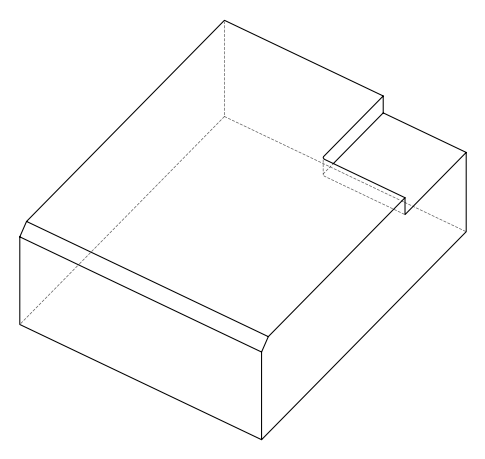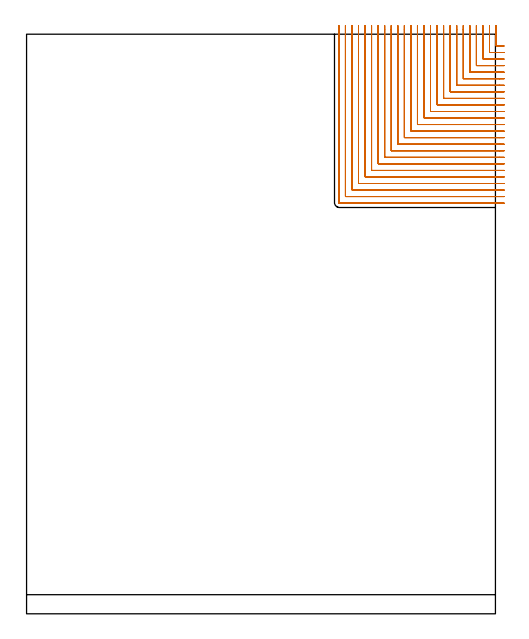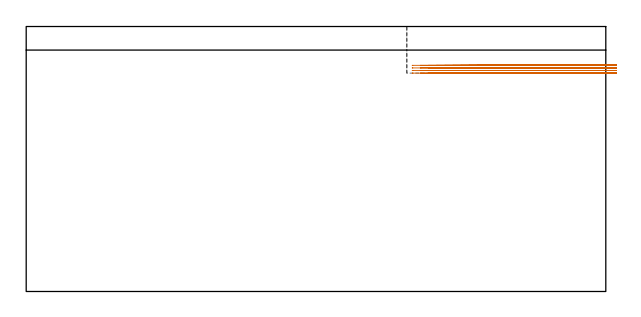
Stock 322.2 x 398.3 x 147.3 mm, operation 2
(PLAN: 2 operations, 1 tool changes, 139.6 min)
(1 AREA_MILL | FG_CHAMFER_SURFACE | UGT0205_001 | 13.15 min | 27637 mm3)
(2 MILL_CORNER_NOTCH_RECTANGULAR | CORNER_NOTCH_RECTANGULAR | NXT0201_008 | Follow Part, ap 1.5, ae 75% | 126.45 min | 341103 mm3)
(TOOL UGT0205_001 | Chamfer Mill 20 x 3 x 45 deg. | D20 FL50 Z2)
(TOOL NXT0201_008 | ENDMILL 6mm [2P460-0600-NA 1630] | D6 FL26 Z6)
(OP 2 MILL_CORNER_NOTCH_RECTANGULAR, part 2 of 2)
G0 Z157.3
X309.1 Y404.3
Z125.717
G1 Y401.3
Y376.994 F500.
G3 X309.394 Y376.7 R0.3
G1 X325.2
X328.2 F250.
G0 Z157.3
X304.6 Y404.3
Z125.717
G1 Y401.3
Y372.494 F500.
G3 X304.894 Y372.2 R0.3
G1 X325.2
X328.2 F250.
G0 Z157.3
X300.1 Y404.3
Z125.717
G1 Y401.3
Y367.994 F500.
G3 X300.394 Y367.7 R0.3
G1 X325.2
X328.2 F250.
G0 Z157.3
X295.6 Y404.3
Z125.717
G1 Y401.3
Y363.495 F500.
G3 X295.895 Y363.2 R0.3
G1 X325.2
X328.2 F250.
G0 Z157.3
X291.1 Y404.3
Z125.717
G1 Y401.3
Y358.995 F500.
G3 X291.395 Y358.7 R0.3
G1 X325.2
X328.2 F250.
G0 Z157.3
X286.6 Y404.3
Z125.717
G1 Y401.3
Y354.495 F500.
G3 X286.895 Y354.2 R0.3
G1 X325.2
X328.2 F250.
G0 Z157.3
X282.1 Y404.3
Z125.717
G1 Y401.3
Y349.995 F500.
G3 X282.395 Y349.7 R0.3
G1 X325.2
X328.2 F250.
G0 Z157.3
X277.6 Y404.3
Z125.717
G1 Y401.3
Y345.495 F500.
G3 X277.895 Y345.2 R0.3
G1 X325.2
X328.2 F250.
G0 Z157.3
X273.1 Y404.3
Z125.717
G1 Y401.3
Y340.995 F500.
G3 X273.395 Y340.7 R0.3
G1 X325.2
X328.2 F250.
G0 Z157.3
X268.6 Y404.3
Z125.717
G1 Y401.3
Y336.496 F500.
G3 X268.896 Y336.2 R0.3
G1 X325.2
X328.2 F250.
G0 Z157.3
X264.1 Y404.3
Z125.717
G1 Y401.3
Y331.996 F500.
G3 X264.396 Y331.7 R0.3
G1 X325.2
X328.2 F250.
G0 Z157.3
X259.6 Y404.3
Z125.717
G1 Y401.3
Y327.496 F500.
G3 X259.896 Y327.2 R0.3
G1 X325.2
X328.2 F250.
G0 Z157.3
X255.1 Y404.3
Z125.717
G1 Y401.3
Y322.996 F500.
G3 X255.396 Y322.7 R0.3
G1 X325.2
X328.2 F250.
G0 Z157.3
X250.6 Y404.3
Z125.717
G1 Y401.3
Y318.496 F500.
G3 X250.896 Y318.2 R0.3
G1 X325.2
X328.2 F250.
G0 Z157.3
X246.1 Y404.3
Z125.717
G1 Y401.3
Y313.996 F500.
G3 X246.396 Y313.7 R0.3
G1 X325.2
X328.2 F250.
G0 Z157.3
X241.6 Y404.3
Z125.717
G1 Y401.3
Y309.497 F500.
G3 X241.897 Y309.2 R0.3
G1 X325.2
X328.2 F250.
G0 Z157.3
X237.1 Y404.3
Z125.717
G1 Y401.3
Y304.997 F500.
G3 X237.397 Y304.7 R0.3
G1 X325.2
X328.2 F250.
G0 Z157.3
X232.6 Y404.3
Z125.717
G1 Y401.3
Y300.497 F500.
G3 X232.897 Y300.2 R0.3
G1 X325.2
X328.2 F250.
G0 Z157.3
X228.1 Y404.3
Z125.717
G1 Y401.3
Y295.997 F500.
G3 X228.397 Y295.7 R0.3
G1 X325.2
X328.2 F250.
G0 Z157.3
X223.6 Y404.3
Z125.717
G1 Y401.3
Y291.497 F500.
G3 X223.897 Y291.2 R0.3
G1 X325.2
X328.2 F250.
G0 Z157.3
X219.1 Y404.3
Z125.717
G1 Y401.3
Y286.997 F500.
G3 X219.397 Y286.7 R0.3
G1 X325.2
X328.2 F250.
G0 Z157.3
X214.6 Y404.3
Z125.717
G1 Y401.3
Y282.497 F500.
G3 X214.897 Y282.2 R0.3
G1 X325.2
X328.2 F250.
G0 Z157.3
X322.6 Y404.273
Z124.278
G1 Y401.273
Y390.493 F500.
G3 X322.893 Y390.2 R0.3
G1 X325.2
X328.2 F250.
G0 Z157.3
X318.1 Y404.3
Z124.278
G1 Y401.3
Y385.994 F500.
G3 X318.394 Y385.7 R0.3
G1 X325.2
X328.2 F250.
G0 Z157.3
X313.6 Y404.3
Z124.278
G1 Y401.3
Y381.494 F500.
G3 X313.894 Y381.2 R0.3
G1 X325.2
X328.2 F250.
G0 Z157.3
X309.1 Y404.3
Z124.278
G1 Y401.3
Y376.994 F500.
G3 X309.394 Y376.7 R0.3
G1 X325.2
X328.2 F250.
G0 Z157.3
X304.6 Y404.3
Z124.278
G1 Y401.3
Y372.494 F500.
G3 X304.894 Y372.2 R0.3
G1 X325.2
X328.2 F250.
G0 Z157.3
X300.1 Y404.3
Z124.278
G1 Y401.3
Y367.994 F500.
G3 X300.394 Y367.7 R0.3
G1 X325.2
X328.2 F250.
G0 Z157.3
X295.6 Y404.3
Z124.278
G1 Y401.3
Y363.495 F500.
G3 X295.895 Y363.2 R0.3
G1 X325.2
X328.2 F250.
G0 Z157.3
X291.1 Y404.3
Z124.278
G1 Y401.3
Y358.995 F500.
G3 X291.395 Y358.7 R0.3
G1 X325.2
X328.2 F250.
G0 Z157.3
X286.6 Y404.3
Z124.278
G1 Y401.3
Y354.495 F500.
G3 X286.895 Y354.2 R0.3
G1 X325.2
X328.2 F250.
G0 Z157.3
X282.1 Y404.3
Z124.278
G1 Y401.3
Y349.995 F500.
G3 X282.395 Y349.7 R0.3
G1 X325.2
X328.2 F250.
G0 Z157.3
X277.6 Y404.3
Z124.278
G1 Y401.3
Y345.495 F500.
G3 X277.895 Y345.2 R0.3
G1 X325.2
X328.2 F250.
G0 Z157.3
X273.1 Y404.3
Z124.278
G1 Y401.3
Y340.995 F500.
G3 X273.395 Y340.7 R0.3
G1 X325.2
X328.2 F250.
G0 Z157.3
X268.6 Y404.3
Z124.278
G1 Y401.3
Y336.496 F500.
G3 X268.896 Y336.2 R0.3
G1 X325.2
X328.2 F250.
G0 Z157.3
X264.1 Y404.3
Z124.278
G1 Y401.3
Y331.996 F500.
G3 X264.396 Y331.7 R0.3
G1 X325.2
X328.2 F250.
G0 Z157.3
X259.6 Y404.3
Z124.278
G1 Y401.3
Y327.496 F500.
G3 X259.896 Y327.2 R0.3
G1 X325.2
X328.2 F250.
G0 Z157.3
X255.1 Y404.3
Z124.278
G1 Y401.3
Y322.996 F500.
G3 X255.396 Y322.7 R0.3
G1 X325.2
X328.2 F250.
G0 Z157.3
X250.6 Y404.3
Z124.278
G1 Y401.3
Y318.496 F500.
G3 X250.896 Y318.2 R0.3
G1 X325.2
X328.2 F250.
G0 Z157.3
X246.1 Y404.3
Z124.278
G1 Y401.3
Y313.996 F500.
G3 X246.396 Y313.7 R0.3
G1 X325.2
X328.2 F250.
G0 Z157.3
X241.6 Y404.3
Z124.278
G1 Y401.3
Y309.497 F500.
G3 X241.897 Y309.2 R0.3
G1 X325.2
X328.2 F250.
G0 Z157.3
X237.1 Y404.3
Z124.278
G1 Y401.3
Y304.997 F500.
G3 X237.397 Y304.7 R0.3
G1 X325.2
X328.2 F250.
G0 Z157.3
X232.6 Y404.3
Z124.278
G1 Y401.3
Y300.497 F500.
G3 X232.897 Y300.2 R0.3
G1 X325.2
X328.2 F250.
G0 Z157.3
X228.1 Y404.3
Z124.278
G1 Y401.3
Y295.997 F500.
G3 X228.397 Y295.7 R0.3
G1 X325.2
X328.2 F250.
G0 Z157.3
X223.6 Y404.3
Z124.278
G1 Y401.3
Y291.497 F500.
G3 X223.897 Y291.2 R0.3
G1 X325.2
X328.2 F250.
G0 Z157.3
X219.1 Y404.3
Z124.278
G1 Y401.3
Y286.997 F500.
G3 X219.397 Y286.7 R0.3
G1 X325.2
X328.2 F250.
G0 Z157.3
X214.6 Y404.3
Z124.278
G1 Y401.3
Y282.497 F500.
G3 X214.897 Y282.2 R0.3
G1 X325.2
X328.2 F250.
G0 Z157.3
X322.6 Y404.273
Z122.839
G1 Y401.273
Y390.493 F500.
G3 X322.893 Y390.2 R0.3
G1 X325.2
X328.2 F250.
G0 Z157.3
X318.1 Y404.3
Z122.839
G1 Y401.3
Y385.994 F500.
G3 X318.394 Y385.7 R0.3
G1 X325.2
X328.2 F250.
G0 Z157.3
X313.6 Y404.3
Z122.839
G1 Y401.3
Y381.494 F500.
G3 X313.894 Y381.2 R0.3
G1 X325.2
X328.2 F250.
G0 Z157.3
X309.1 Y404.3
Z122.839
G1 Y401.3
Y376.994 F500.
G3 X309.394 Y376.7 R0.3
G1 X325.2
X328.2 F250.
G0 Z157.3
X304.6 Y404.3
Z122.839
G1 Y401.3
Y372.494 F500.
G3 X304.894 Y372.2 R0.3
G1 X325.2
X328.2 F250.
G0 Z157.3
X300.1 Y404.3
Z122.839
G1 Y401.3
Y367.994 F500.
G3 X300.394 Y367.7 R0.3
G1 X325.2
X328.2 F250.
G0 Z157.3
X295.6 Y404.3
Z122.839
G1 Y401.3
Y363.495 F500.
G3 X295.895 Y363.2 R0.3
G1 X325.2
X328.2 F250.
G0 Z157.3
X291.1 Y404.3
Z122.839
G1 Y401.3
Y358.995 F500.
G3 X291.395 Y358.7 R0.3
G1 X325.2
X328.2 F250.
G0 Z157.3
X286.6 Y404.3
Z122.839
G1 Y401.3
Y354.495 F500.
G3 X286.895 Y354.2 R0.3
G1 X325.2
X328.2 F250.
G0 Z157.3
X282.1 Y404.3
Z122.839
G1 Y401.3
Y349.995 F500.
G3 X282.395 Y349.7 R0.3
G1 X325.2
X328.2 F250.
G0 Z157.3
X277.6 Y404.3
Z122.839
G1 Y401.3
Y345.495 F500.
G3 X277.895 Y345.2 R0.3
G1 X325.2
X328.2 F250.
G0 Z157.3
X273.1 Y404.3
Z122.839
G1 Y401.3
Y340.995 F500.
G3 X273.395 Y340.7 R0.3
G1 X325.2
X328.2 F250.
G0 Z157.3
X268.6 Y404.3
Z122.839
G1 Y401.3
Y336.496 F500.
G3 X268.896 Y336.2 R0.3
G1 X325.2
X328.2 F250.
G0 Z157.3
X264.1 Y404.3
Z122.839
G1 Y401.3
Y331.996 F500.
G3 X264.396 Y331.7 R0.3
G1 X325.2
X328.2 F250.
G0 Z157.3
X259.6 Y404.3
Z122.839
G1 Y401.3
Y327.496 F500.
G3 X259.896 Y327.2 R0.3
G1 X325.2
X328.2 F250.
G0 Z157.3
X255.1 Y404.3
Z122.839
G1 Y401.3
Y322.996 F500.
G3 X255.396 Y322.7 R0.3
G1 X325.2
X328.2 F250.
G0 Z157.3
X250.6 Y404.3
Z122.839
G1 Y401.3
Y318.496 F500.
G3 X250.896 Y318.2 R0.3
G1 X325.2
X328.2 F250.
G0 Z157.3
X246.1 Y404.3
Z122.839
G1 Y401.3
Y313.996 F500.
G3 X246.396 Y313.7 R0.3
G1 X325.2
X328.2 F250.
G0 Z157.3
X241.6 Y404.3
Z122.839
G1 Y401.3
Y309.497 F500.
G3 X241.897 Y309.2 R0.3
G1 X325.2
X328.2 F250.
G0 Z157.3
X237.1 Y404.3
Z122.839
G1 Y401.3
Y304.997 F500.
G3 X237.397 Y304.7 R0.3
G1 X325.2
X328.2 F250.
G0 Z157.3
X232.6 Y404.3
Z122.839
G1 Y401.3
Y300.497 F500.
G3 X232.897 Y300.2 R0.3
G1 X325.2
X328.2 F250.
G0 Z157.3
X228.1 Y404.3
Z122.839
G1 Y401.3
Y295.997 F500.
G3 X228.397 Y295.7 R0.3
G1 X325.2
X328.2 F250.
G0 Z157.3
X223.6 Y404.3
Z122.839
G1 Y401.3
Y291.497 F500.
G3 X223.897 Y291.2 R0.3
G1 X325.2
X328.2 F250.
G0 Z157.3
X219.1 Y404.3
Z122.839
G1 Y401.3
Y286.997 F500.
G3 X219.397 Y286.7 R0.3
G1 X325.2
X328.2 F250.
G0 Z157.3
X214.6 Y404.3
Z122.839
G1 Y401.3
Y282.497 F500.
G3 X214.897 Y282.2 R0.3
G1 X325.2
X328.2 F250.
G0 Z157.3
X322.6 Y404.273
Z121.4
G1 Y401.273
Y390.493 F500.
G3 X322.893 Y390.2 R0.3
G1 X325.2
X328.2 F250.
G0 Z157.3
X318.1 Y404.3
Z121.4
G1 Y401.3
Y385.994 F500.
G3 X318.394 Y385.7 R0.3
G1 X325.2
X328.2 F250.
G0 Z157.3
X313.6 Y404.3
Z121.4
G1 Y401.3
Y381.494 F500.
G3 X313.894 Y381.2 R0.3
G1 X325.2
X328.2 F250.
G0 Z157.3
X309.1 Y404.3
Z121.4
G1 Y401.3
Y376.994 F500.
G3 X309.394 Y376.7 R0.3
G1 X325.2
X328.2 F250.
G0 Z157.3
X304.6 Y404.3
Z121.4
G1 Y401.3
Y372.494 F500.
G3 X304.894 Y372.2 R0.3
G1 X325.2
X328.2 F250.
G0 Z157.3
X300.1 Y404.3
Z121.4
G1 Y401.3
Y367.994 F500.
G3 X300.394 Y367.7 R0.3
G1 X325.2
X328.2 F250.
G0 Z157.3
X295.6 Y404.3
Z121.4
G1 Y401.3
Y363.495 F500.
G3 X295.895 Y363.2 R0.3
G1 X325.2
X328.2 F250.
G0 Z157.3
X291.1 Y404.3
Z121.4
G1 Y401.3
Y358.995 F500.
G3 X291.395 Y358.7 R0.3
G1 X325.2
X328.2 F250.
G0 Z157.3
X286.6 Y404.3
Z121.4
G1 Y401.3
Y354.495 F500.
G3 X286.895 Y354.2 R0.3
G1 X325.2
X328.2 F250.
G0 Z157.3
X282.1 Y404.3
Z121.4
G1 Y401.3
Y349.995 F500.
G3 X282.395 Y349.7 R0.3
G1 X325.2
X328.2 F250.
G0 Z157.3
X277.6 Y404.3
Z121.4
G1 Y401.3
Y345.495 F500.
G3 X277.895 Y345.2 R0.3
G1 X325.2
X328.2 F250.
G0 Z157.3
X273.1 Y404.3
Z121.4
G1 Y401.3
Y340.995 F500.
G3 X273.395 Y340.7 R0.3
G1 X325.2
X328.2 F250.
G0 Z157.3
X268.6 Y404.3
Z121.4
G1 Y401.3
Y336.496 F500.
G3 X268.896 Y336.2 R0.3
G1 X325.2
X328.2 F250.
G0 Z157.3
X264.1 Y404.3
Z121.4
G1 Y401.3
Y331.996 F500.
G3 X264.396 Y331.7 R0.3
G1 X325.2
X328.2 F250.
G0 Z157.3
X259.6 Y404.3
Z121.4
G1 Y401.3
Y327.496 F500.
G3 X259.896 Y327.2 R0.3
G1 X325.2
X328.2 F250.
G0 Z157.3
X255.1 Y404.3
Z121.4
G1 Y401.3
Y322.996 F500.
G3 X255.396 Y322.7 R0.3
G1 X325.2
X328.2 F250.
G0 Z157.3
X250.6 Y404.3
Z121.4
G1 Y401.3
Y318.496 F500.
G3 X250.896 Y318.2 R0.3
G1 X325.2
X328.2 F250.
G0 Z157.3
X246.1 Y404.3
Z121.4
G1 Y401.3
Y313.996 F500.
G3 X246.396 Y313.7 R0.3
G1 X325.2
X328.2 F250.
G0 Z157.3
X241.6 Y404.3
Z121.4
G1 Y401.3
Y309.497 F500.
G3 X241.897 Y309.2 R0.3
G1 X325.2
X328.2 F250.
G0 Z157.3
X237.1 Y404.3
Z121.4
G1 Y401.3
Y304.997 F500.
G3 X237.397 Y304.7 R0.3
G1 X325.2
X328.2 F250.
G0 Z157.3
X232.6 Y404.3
Z121.4
G1 Y401.3
Y300.497 F500.
G3 X232.897 Y300.2 R0.3
G1 X325.2
X328.2 F250.
G0 Z157.3
X228.1 Y404.3
Z121.4
G1 Y401.3
Y295.997 F500.
G3 X228.397 Y295.7 R0.3
G1 X325.2
X328.2 F250.
G0 Z157.3
X223.6 Y404.3
Z121.4
G1 Y401.3
Y291.497 F500.
G3 X223.897 Y291.2 R0.3
G1 X325.2
X328.2 F250.
G0 Z157.3
X219.1 Y404.3
Z121.4
G1 Y401.3
Y286.997 F500.
G3 X219.397 Y286.7 R0.3
G1 X325.2
X328.2 F250.
G0 Z157.3
X214.6 Y404.3
Z121.4
G1 Y401.3
Y282.497 F500.
G3 X214.897 Y282.2 R0.3
G1 X325.2
X328.2 F250.
G0 Z157.3
M5
M2
